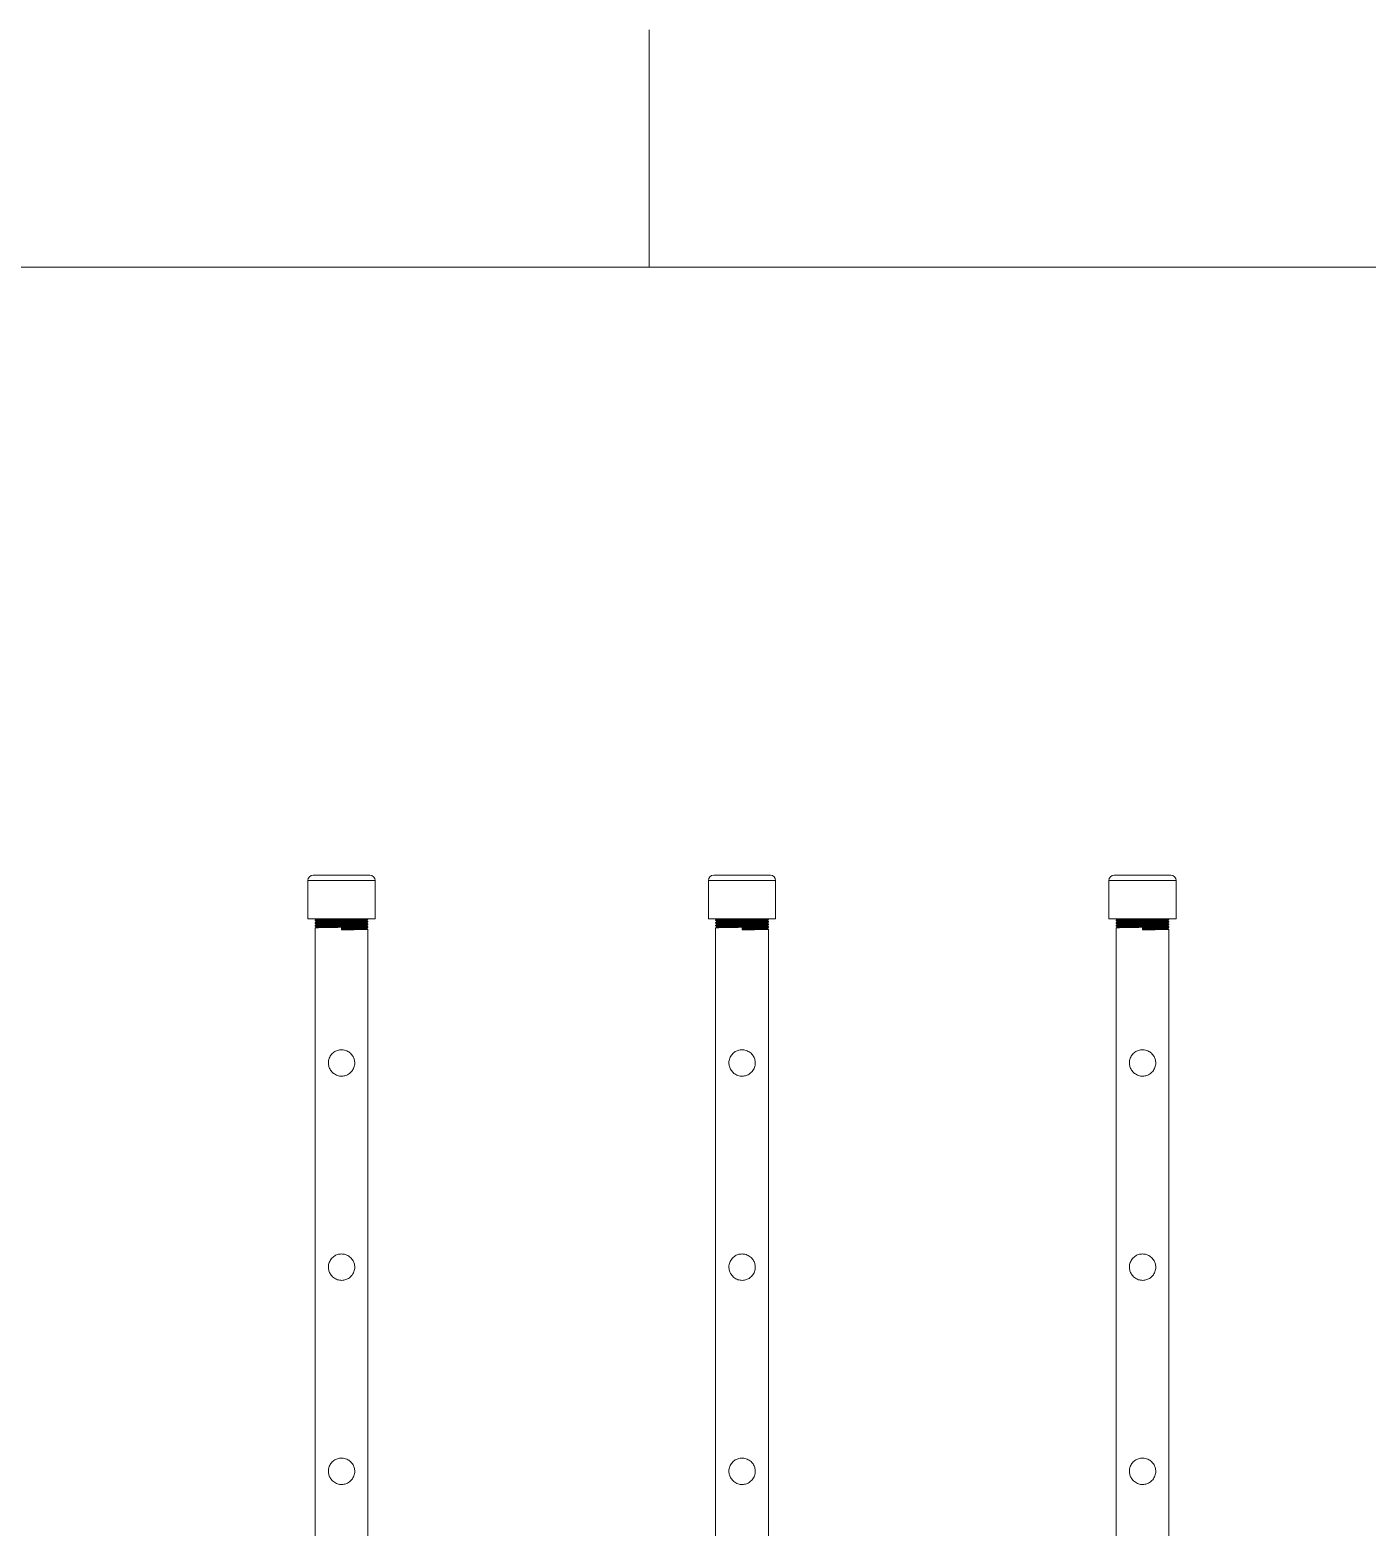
# Model space of a CAD drawing. Header units: millimetres. Extents: x 11948 to 22858, y 1146 to 11361.
# Drawn here: x 15002 to 16017, y 10207 to 11344 of the extents above; entities that cross this region are included whole.
import ezdxf

# ---------------------------------------------------------------- set-up
doc = ezdxf.new("R2010")
doc.units = ezdxf.units.MM
doc.linetypes.add('SLD-Solid', pattern=[0])

msp = doc.modelspace()

# ---------------------------------------------------------------- linework, layer by layer
at = {"linetype": 'Continuous', "lineweight": 18}
for p, q in [((15471.7, 11163.9), (15471.7, 11344)), ((13069.7, 11163.9), (22677.8, 11163.9))]:
    msp.add_line(p, q, dxfattribs=at)
at = {"linetype": 'SLD-Solid', "lineweight": 0}
for p, q in [((15212.6, 10698.3), (15212.6, 10669.3)), ((15263.6, 10698.3), (15212.6, 10698.3)), ((15216.6, 10702.3), (15259.6, 10702.3)), ((15263.6, 10669.3), (15263.6, 10698.3)), ((15516.6, 10698.3), (15516.6, 10669.3)), ((15567.6, 10698.3), (15516.6, 10698.3)), ((15520.6, 10702.3), (15563.6, 10702.3)), ((15567.6, 10669.3), (15567.6, 10698.3)), ((15820.6, 10698.3), (15820.6, 10669.3)), ((15871.6, 10698.3), (15820.6, 10698.3)), ((15824.6, 10702.3), (15867.6, 10702.3)), ((15871.6, 10669.3), (15871.6, 10698.3)), ((15212.6, 10669.3), (15263.6, 10669.3)), ((15218.1, 10668.3), (15218.1, 10667.8)), ((15218.1, 10666.3), (15218.1, 10665.8)), ((15218.1, 10664.3), (15218.1, 10663.8)), ((15218.1, 10662.3), (15218.1, 7438.3)), ((15219, 10669.3), (15219.2, 10669.1)), ((15219.2, 10669.1), (15219.2, 10668.9)), ((15219.2, 10667.1), (15219.2, 10666.9)), ((15219.2, 10665.1), (15219.2, 10664.9)), ((15219.2, 10663.1), (15219.2, 10662.9)), ((15238.1, 10660.8), (15238.1, 10662.3)), ((15257.1, 10667.9), (15257.1, 10668.1)), ((15257.1, 10665.9), (15257.1, 10666.1)), ((15257.1, 10663.9), (15257.1, 10664.1)), ((15257.1, 10661.9), (15257.1, 10662.1)), ((15258.1, 10668.8), (15258.1, 10669.3)), ((15258.1, 10666.8), (15258.1, 10667.3)), ((15258.1, 10664.8), (15258.1, 10665.3)), ((15258.1, 10662.8), (15258.1, 10663.3)), ((15258.1, 7437.3), (15258.1, 10661.3)), ((15516.6, 10669.3), (15567.6, 10669.3)), ((15522.1, 10668.3), (15522.1, 10667.8)), ((15522.1, 10666.3), (15522.1, 10665.8)), ((15522.1, 10664.3), (15522.1, 10663.8)), ((15522.1, 10662.3), (15522.1, 7438.3)), ((15523, 10669.3), (15523.2, 10669.1)), ((15523.2, 10669.1), (15523.2, 10668.9)), ((15523.2, 10667.1), (15523.2, 10666.9)), ((15523.2, 10665.1), (15523.2, 10664.9)), ((15523.2, 10663.1), (15523.2, 10662.9)), ((15542.1, 10660.8), (15542.1, 10662.3)), ((15561.1, 10667.9), (15561.1, 10668.1)), ((15561.1, 10665.9), (15561.1, 10666.1)), ((15561.1, 10663.9), (15561.1, 10664.1)), ((15561.1, 10661.9), (15561.1, 10662.1)), ((15562.1, 10668.8), (15562.1, 10669.3)), ((15562.1, 10666.8), (15562.1, 10667.3)), ((15562.1, 10664.8), (15562.1, 10665.3)), ((15562.1, 10662.8), (15562.1, 10663.3)), ((15562.1, 7437.3), (15562.1, 10661.3)), ((15820.6, 10669.3), (15871.6, 10669.3)), ((15826.1, 10668.3), (15826.1, 10667.8)), ((15826.1, 10666.3), (15826.1, 10665.8)), ((15826.1, 10664.3), (15826.1, 10663.8)), ((15826.1, 10662.3), (15826.1, 7438.3)), ((15827, 10669.3), (15827.2, 10669.1)), ((15827.2, 10669.1), (15827.2, 10668.9)), ((15827.2, 10667.1), (15827.2, 10666.9)), ((15827.2, 10665.1), (15827.2, 10664.9)), ((15827.2, 10663.1), (15827.2, 10662.9)), ((15846.1, 10660.8), (15846.1, 10662.3)), ((15865.1, 10667.9), (15865.1, 10668.1)), ((15865.1, 10665.9), (15865.1, 10666.1)), ((15865.1, 10663.9), (15865.1, 10664.1)), ((15865.1, 10661.9), (15865.1, 10662.1)), ((15866.1, 10668.8), (15866.1, 10669.3)), ((15866.1, 10666.8), (15866.1, 10667.3)), ((15866.1, 10664.8), (15866.1, 10665.3)), ((15866.1, 10662.8), (15866.1, 10663.3)), ((15866.1, 7437.3), (15866.1, 10661.3))]:
    msp.add_line(p, q, dxfattribs=at)
for centre, start, end in [((15216.6, 10698.3), 90, 180), ((15259.6, 10698.3), 0, 90), ((15520.6, 10698.3), 90, 180), ((15563.6, 10698.3), 0, 90), ((15824.6, 10698.3), 90, 180), ((15867.6, 10698.3), 0, 90)]:
    msp.add_arc(centre, 4, start, end, dxfattribs=at)
for points, knots in [([(15258.1, 10668.8), (15258, 10668.7), (15257.9, 10668.7), (15256.7, 10668.6), (15254.9, 10668.6), (15252.4, 10668.5), (15249.3, 10668.5), (15245.9, 10668.4), (15242.1, 10668.3), (15238.1, 10668.3), (15234.2, 10668.2), (15230.4, 10668.1), (15227, 10668.1), (15223.9, 10668), (15221.4, 10668), (15219.5, 10667.9), (15218.5, 10667.8), (15218, 10667.8), (15218.2, 10667.8), (15218.2, 10667.8)], [0, 0, 0, 0, 0.053786, 0.115705, 0.178372, 0.241284, 0.303306, 0.365779, 0.42874, 0.490974, 0.553206, 0.616167, 0.678641, 0.740664, 0.803575, 0.866241, 0.92816, 0.990971, 1, 1, 1, 1]), ([(15258.1, 10666.8), (15258.1, 10666.7), (15257.9, 10666.7), (15256.7, 10666.6), (15254.9, 10666.6), (15252.4, 10666.5), (15249.3, 10666.5), (15245.9, 10666.4), (15242.1, 10666.3), (15238.1, 10666.3), (15234.2, 10666.2), (15230.4, 10666.1), (15227, 10666.1), (15223.9, 10666), (15221.4, 10666), (15219.5, 10665.9), (15218.5, 10665.8), (15218, 10665.8), (15218.2, 10665.8), (15218.2, 10665.8)], [0, 0, 0, 0, 0.062249, 0.123614, 0.18572, 0.24807, 0.309537, 0.371451, 0.433849, 0.495526, 0.557202, 0.6196, 0.681515, 0.742983, 0.805331, 0.867437, 0.928803, 0.991052, 1, 1, 1, 1]), ([(15258.1, 10664.8), (15258, 10664.7), (15257.9, 10664.7), (15256.7, 10664.6), (15254.9, 10664.6), (15252.4, 10664.5), (15249.3, 10664.5), (15245.9, 10664.4), (15242.1, 10664.3), (15238.1, 10664.3), (15234.2, 10664.2), (15230.4, 10664.1), (15227, 10664.1), (15223.9, 10664), (15221.4, 10664), (15219.5, 10663.9), (15218.5, 10663.8), (15218, 10663.8), (15218.2, 10663.8), (15218.2, 10663.8)], [0, 0, 0, 0, 0.053786, 0.115705, 0.178371, 0.241284, 0.303306, 0.365779, 0.42874, 0.490974, 0.553206, 0.616167, 0.678641, 0.740664, 0.803575, 0.866241, 0.92816, 0.990971, 1, 1, 1, 1]), ([(15258.1, 10669.3), (15258.1, 10669.2), (15257.9, 10669.2), (15256.7, 10669.1), (15254.9, 10669.1), (15252.4, 10669), (15249.3, 10669), (15245.9, 10668.9), (15242.1, 10668.8), (15238.1, 10668.8), (15234.2, 10668.7), (15230.4, 10668.6), (15227, 10668.6), (15223.9, 10668.5), (15221.4, 10668.5), (15219.6, 10668.4), (15218.4, 10668.3), (15218.2, 10668.3), (15218.1, 10668.3)], [0, 0, 0, 0, 0.062811, 0.12473, 0.187397, 0.250309, 0.312332, 0.374805, 0.437766, 0.5, 0.562233, 0.625194, 0.687668, 0.749691, 0.812602, 0.875269, 0.937189, 1, 1, 1, 1]), ([(15258.1, 10667.3), (15258.1, 10667.3), (15258.3, 10667.2), (15257.8, 10667.2), (15256.8, 10667.1), (15254.9, 10667.1), (15252.4, 10667), (15249.3, 10667), (15245.9, 10666.9), (15242.1, 10666.8), (15238.1, 10666.8), (15234.2, 10666.7), (15230.4, 10666.6), (15227, 10666.6), (15223.9, 10666.5), (15221.4, 10666.5), (15219.6, 10666.4), (15218.4, 10666.3), (15218.2, 10666.3), (15218.1, 10666.3)], [0, 0, 0, 0, 0.008948, 0.071197, 0.132562, 0.194668, 0.257017, 0.318485, 0.380399, 0.442797, 0.504474, 0.56615, 0.628548, 0.690463, 0.751931, 0.814279, 0.876385, 0.937751, 1, 1, 1, 1]), ([(15258.1, 10665.3), (15258.1, 10665.3), (15258.3, 10665.2), (15257.8, 10665.2), (15256.8, 10665.1), (15254.9, 10665.1), (15252.4, 10665), (15249.3, 10665), (15245.9, 10664.9), (15242.1, 10664.8), (15238.1, 10664.8), (15234.2, 10664.7), (15230.4, 10664.6), (15227, 10664.6), (15223.9, 10664.5), (15221.4, 10664.5), (15219.6, 10664.4), (15218.4, 10664.3), (15218.2, 10664.3), (15218.1, 10664.3)], [0, 0, 0, 0, 0.008948, 0.071197, 0.132562, 0.194668, 0.257017, 0.318485, 0.380399, 0.442797, 0.504474, 0.56615, 0.628548, 0.690463, 0.751931, 0.814279, 0.876385, 0.937751, 1, 1, 1, 1]), ([(15258.1, 10663.3), (15258.1, 10663.3), (15258.3, 10663.2), (15257.8, 10663.2), (15256.8, 10663.1), (15254.9, 10663.1), (15252.4, 10663), (15249.3, 10663), (15245.9, 10662.9), (15242.1, 10662.8), (15238.1, 10662.8), (15234.2, 10662.7), (15230.4, 10662.6), (15227, 10662.6), (15223.9, 10662.5), (15221.4, 10662.5), (15219.6, 10662.4), (15218.4, 10662.3), (15218.2, 10662.3), (15218.1, 10662.3)], [0, 0, 0, 0, 0.008948, 0.071197, 0.132562, 0.194668, 0.257017, 0.318485, 0.380399, 0.442797, 0.504474, 0.56615, 0.628548, 0.690463, 0.751931, 0.814279, 0.876385, 0.937751, 1, 1, 1, 1]), ([(15219.2, 10668.9), (15219.1, 10668.8), (15218.7, 10668.6), (15218.3, 10668.4), (15218.2, 10668.3)], [0, 0, 0, 0, 0.500041, 1, 1, 1, 1]), ([(15218.2, 10667.8), (15218.3, 10667.7), (15218.7, 10667.4), (15219.1, 10667.2), (15219.2, 10667.1)], [0, 0, 0, 0, 0.503777, 1, 1, 1, 1]), ([(15219.2, 10666.9), (15219.1, 10666.8), (15218.7, 10666.6), (15218.3, 10666.4), (15218.2, 10666.3)], [0, 0, 0, 0, 0.500041, 1, 1, 1, 1]), ([(15218.2, 10665.8), (15218.3, 10665.7), (15218.7, 10665.4), (15219.1, 10665.2), (15219.2, 10665.1)], [0, 0, 0, 0, 0.503969, 1, 1, 1, 1]), ([(15219.2, 10664.9), (15219.1, 10664.8), (15218.7, 10664.6), (15218.3, 10664.4), (15218.2, 10664.3)], [0, 0, 0, 0, 0.500041, 1, 1, 1, 1]), ([(15218.2, 10663.8), (15218.3, 10663.7), (15218.7, 10663.4), (15219.1, 10663.2), (15219.2, 10663.1)], [0, 0, 0, 0, 0.5038722, 1, 1, 1, 1]), ([(15219.2, 10662.9), (15219.1, 10662.8), (15218.7, 10662.6), (15218.3, 10662.4), (15218.2, 10662.3)], [0, 0, 0, 0, 0.500041, 1, 1, 1, 1]), ([(15220.8, 10669.3), (15220.5, 10669.3), (15219.4, 10669.2), (15219.3, 10669.2), (15219.2, 10669.1)], [0, 0, 0, 0, 0.33189, 1, 1, 1, 1]), ([(15257, 10668.1), (15256.9, 10668.1), (15256.6, 10668.1), (15254.7, 10668), (15251.7, 10667.9), (15247.7, 10667.8), (15243.1, 10667.7), (15238.1, 10667.6), (15233.2, 10667.6), (15228.6, 10667.5), (15224.6, 10667.4), (15221.6, 10667.3), (15219.6, 10667.2), (15219.4, 10667.2), (15219.2, 10667.1)], [0, 0, 0, 0, 0.074901, 0.158566, 0.243242, 0.326742, 0.411303, 0.495287, 0.57927, 0.663831, 0.747333, 0.832008, 0.915673, 1, 1, 1, 1]), ([(15257, 10666.1), (15256.9, 10666.1), (15256.6, 10666.1), (15254.7, 10666), (15251.7, 10665.9), (15247.7, 10665.8), (15243.1, 10665.7), (15238.1, 10665.6), (15233.2, 10665.6), (15228.6, 10665.5), (15224.6, 10665.4), (15221.6, 10665.3), (15219.6, 10665.2), (15219.4, 10665.2), (15219.2, 10665.1)], [0, 0, 0, 0, 0.074901, 0.158566, 0.243242, 0.326742, 0.411303, 0.495287, 0.57927, 0.663831, 0.747333, 0.832008, 0.915673, 1, 1, 1, 1]), ([(15257, 10664.1), (15256.9, 10664.1), (15256.6, 10664.1), (15254.7, 10664), (15251.7, 10663.9), (15247.7, 10663.8), (15243.1, 10663.7), (15238.1, 10663.6), (15233.2, 10663.6), (15228.6, 10663.5), (15224.6, 10663.4), (15221.6, 10663.3), (15219.6, 10663.2), (15219.4, 10663.2), (15219.2, 10663.1)], [0, 0, 0, 0, 0.074902, 0.158567, 0.243242, 0.326742, 0.411302, 0.495287, 0.57927, 0.663831, 0.747332, 0.832008, 0.915673, 1, 1, 1, 1]), ([(15231, 10669.3), (15230.2, 10669.3), (15227.9, 10669.2), (15224.6, 10669.1), (15221.6, 10669.1), (15219.7, 10669), (15219.4, 10668.9), (15219.3, 10668.9)], [0, 0, 0, 0, 0.115186, 0.341307, 0.570606, 0.797169, 1, 1, 1, 1]), ([(15257.1, 10667.9), (15256.9, 10667.9), (15256.7, 10667.8), (15254.7, 10667.7), (15251.7, 10667.6), (15247.7, 10667.6), (15243.1, 10667.5), (15238.1, 10667.4), (15233.2, 10667.3), (15228.6, 10667.2), (15224.6, 10667.1), (15221.6, 10667.1), (15219.7, 10667), (15219.4, 10666.9), (15219.3, 10666.9)], [0, 0, 0, 0, 0.084327, 0.167992, 0.252668, 0.336168, 0.420728, 0.504713, 0.588696, 0.673256, 0.756758, 0.841434, 0.925099, 1, 1, 1, 1]), ([(15257.1, 10665.9), (15256.9, 10665.9), (15256.7, 10665.8), (15254.7, 10665.7), (15251.7, 10665.6), (15247.7, 10665.6), (15243.1, 10665.5), (15238.1, 10665.4), (15233.2, 10665.3), (15228.6, 10665.2), (15224.6, 10665.1), (15221.6, 10665.1), (15219.7, 10665), (15219.4, 10664.9), (15219.3, 10664.9)], [0, 0, 0, 0, 0.084327, 0.167992, 0.252668, 0.336168, 0.420728, 0.504713, 0.588696, 0.673257, 0.756758, 0.841434, 0.925099, 1, 1, 1, 1]), ([(15257.1, 10663.9), (15256.9, 10663.9), (15256.7, 10663.8), (15254.7, 10663.7), (15251.7, 10663.6), (15247.7, 10663.6), (15243.1, 10663.5), (15238.1, 10663.4), (15233.2, 10663.3), (15228.6, 10663.2), (15224.6, 10663.1), (15221.6, 10663.1), (15219.7, 10663), (15219.4, 10662.9), (15219.3, 10662.9)], [0, 0, 0, 0, 0.084327, 0.167992, 0.252668, 0.336168, 0.420728, 0.504713, 0.588696, 0.673257, 0.756758, 0.841434, 0.925099, 1, 1, 1, 1]), ([(15258.1, 10662.8), (15258.1, 10662.7), (15257.9, 10662.7), (15256.7, 10662.6), (15254.9, 10662.6), (15252.4, 10662.5), (15249.3, 10662.5), (15245.9, 10662.4), (15242.1, 10662.3), (15239.4, 10662.3), (15238.1, 10662.3)], [0, 0, 0, 0, 0.125622, 0.24946, 0.374794, 0.500618, 0.624663, 0.749609, 0.875531, 1, 1, 1, 1]), ([(15257, 10662.1), (15256.9, 10662.1), (15256.6, 10662.1), (15254.7, 10662), (15251.7, 10661.9), (15247.7, 10661.8), (15243.1, 10661.7), (15239.8, 10661.7), (15238.1, 10661.6)], [0, 0, 0, 0, 0.151228, 0.32015, 0.491113, 0.659702, 0.830432, 1, 1, 1, 1]), ([(15257.1, 10661.9), (15256.9, 10661.9), (15256.7, 10661.8), (15254.7, 10661.7), (15251.7, 10661.6), (15247.7, 10661.6), (15243.1, 10661.5), (15239.8, 10661.4), (15238.1, 10661.4)], [0, 0, 0, 0, 0.167079, 0.332847, 0.500616, 0.666057, 0.833599, 1, 1, 1, 1]), ([(15258.1, 10661.3), (15258.1, 10661.3), (15258.3, 10661.2), (15257.8, 10661.2), (15256.8, 10661.1), (15254.9, 10661.1), (15252.4, 10661), (15249.3, 10661), (15245.9, 10660.9), (15242.1, 10660.8), (15239.4, 10660.8), (15238.1, 10660.8)], [0, 0, 0, 0, 0.017737, 0.141131, 0.262772, 0.385883, 0.509475, 0.631321, 0.754051, 0.877739, 1, 1, 1, 1]), ([(15257.1, 10668.1), (15257.2, 10668.2), (15257.6, 10668.4), (15258, 10668.7), (15258.1, 10668.8)], [0, 0, 0, 0, 0.499959, 1, 1, 1, 1]), ([(15258.1, 10667.3), (15258, 10667.4), (15257.6, 10667.6), (15257.2, 10667.8), (15257.1, 10667.9)], [0, 0, 0, 0, 0.503955, 1, 1, 1, 1]), ([(15257.1, 10666.1), (15257.2, 10666.2), (15257.6, 10666.4), (15258, 10666.7), (15258.1, 10666.8)], [0, 0, 0, 0, 0.499863, 1, 1, 1, 1]), ([(15258.1, 10665.3), (15258, 10665.4), (15257.6, 10665.6), (15257.2, 10665.8), (15257.1, 10665.9)], [0, 0, 0, 0, 0.503955, 1, 1, 1, 1]), ([(15257.1, 10664.1), (15257.2, 10664.2), (15257.6, 10664.4), (15258, 10664.7), (15258.1, 10664.8)], [0, 0, 0, 0, 0.499959, 1, 1, 1, 1]), ([(15258.1, 10663.3), (15258, 10663.4), (15257.6, 10663.6), (15257.2, 10663.8), (15257.1, 10663.9)], [0, 0, 0, 0, 0.5040522, 1, 1, 1, 1]), ([(15257.1, 10662.1), (15257.2, 10662.2), (15257.6, 10662.4), (15258, 10662.7), (15258.1, 10662.8)], [0, 0, 0, 0, 0.499959, 1, 1, 1, 1]), ([(15258.1, 10661.3), (15258, 10661.4), (15257.6, 10661.6), (15257.2, 10661.8), (15257.1, 10661.9)], [0, 0, 0, 0, 0.503955, 1, 1, 1, 1]), ([(15562.1, 10668.8), (15562, 10668.7), (15561.9, 10668.7), (15560.7, 10668.6), (15558.9, 10668.6), (15556.4, 10668.5), (15553.3, 10668.5), (15549.9, 10668.4), (15546.1, 10668.3), (15542.1, 10668.3), (15538.2, 10668.2), (15534.4, 10668.1), (15531, 10668.1), (15527.9, 10668), (15525.4, 10668), (15523.5, 10667.9), (15522.5, 10667.8), (15522, 10667.8), (15522.2, 10667.8), (15522.2, 10667.8)], [0, 0, 0, 0, 0.053786, 0.115705, 0.178371, 0.241283, 0.303306, 0.36578, 0.428739, 0.490974, 0.553206, 0.616166, 0.678641, 0.740663, 0.803574, 0.866242, 0.92816, 0.990971, 1, 1, 1, 1]), ([(15562.1, 10666.8), (15562.1, 10666.7), (15561.9, 10666.7), (15560.7, 10666.6), (15558.9, 10666.6), (15556.4, 10666.5), (15553.3, 10666.5), (15549.9, 10666.4), (15546.1, 10666.3), (15542.1, 10666.3), (15538.2, 10666.2), (15534.4, 10666.1), (15531, 10666.1), (15527.9, 10666), (15525.4, 10666), (15523.5, 10665.9), (15522.5, 10665.8), (15522, 10665.8), (15522.2, 10665.8), (15522.2, 10665.8)], [0, 0, 0, 0, 0.062249, 0.123614, 0.18572, 0.248069, 0.309537, 0.371453, 0.433849, 0.495526, 0.557202, 0.619599, 0.681515, 0.742983, 0.805331, 0.867438, 0.928803, 0.991052, 1, 1, 1, 1]), ([(15562.1, 10664.8), (15562, 10664.7), (15561.9, 10664.7), (15560.7, 10664.6), (15558.9, 10664.6), (15556.4, 10664.5), (15553.3, 10664.5), (15549.9, 10664.4), (15546.1, 10664.3), (15542.1, 10664.3), (15538.2, 10664.2), (15534.4, 10664.1), (15531, 10664.1), (15527.9, 10664), (15525.4, 10664), (15523.5, 10663.9), (15522.5, 10663.8), (15522, 10663.8), (15522.2, 10663.8), (15522.2, 10663.8)], [0, 0, 0, 0, 0.053786, 0.115705, 0.178371, 0.241283, 0.303306, 0.36578, 0.428739, 0.490973, 0.553206, 0.616166, 0.678641, 0.740663, 0.803574, 0.866242, 0.92816, 0.990971, 1, 1, 1, 1]), ([(15562.1, 10669.3), (15562.1, 10669.2), (15561.9, 10669.2), (15560.7, 10669.1), (15558.9, 10669.1), (15556.4, 10669), (15553.3, 10669), (15549.9, 10668.9), (15546.1, 10668.8), (15542.1, 10668.8), (15538.2, 10668.7), (15534.4, 10668.6), (15531, 10668.6), (15527.9, 10668.5), (15525.4, 10668.5), (15523.6, 10668.4), (15522.4, 10668.3), (15522.2, 10668.3), (15522.1, 10668.3)], [0, 0, 0, 0, 0.062811, 0.12473, 0.187397, 0.250309, 0.312332, 0.374807, 0.437766, 0.5, 0.562233, 0.625194, 0.687668, 0.749691, 0.812602, 0.87527, 0.937189, 1, 1, 1, 1]), ([(15562.1, 10667.3), (15562.1, 10667.3), (15562.3, 10667.2), (15561.8, 10667.2), (15560.8, 10667.1), (15558.9, 10667.1), (15556.4, 10667), (15553.3, 10667), (15549.9, 10666.9), (15546.1, 10666.8), (15542.1, 10666.8), (15538.2, 10666.7), (15534.4, 10666.6), (15531, 10666.6), (15527.9, 10666.5), (15525.4, 10666.5), (15523.6, 10666.4), (15522.4, 10666.3), (15522.2, 10666.3), (15522.1, 10666.3)], [0, 0, 0, 0, 0.008948, 0.071197, 0.132562, 0.194668, 0.257017, 0.318485, 0.380401, 0.442797, 0.504474, 0.56615, 0.628547, 0.690463, 0.751931, 0.814279, 0.876386, 0.937751, 1, 1, 1, 1]), ([(15562.1, 10665.3), (15562.1, 10665.3), (15562.3, 10665.2), (15561.8, 10665.2), (15560.8, 10665.1), (15558.9, 10665.1), (15556.4, 10665), (15553.3, 10665), (15549.9, 10664.9), (15546.1, 10664.8), (15542.1, 10664.8), (15538.2, 10664.7), (15534.4, 10664.6), (15531, 10664.6), (15527.9, 10664.5), (15525.4, 10664.5), (15523.6, 10664.4), (15522.4, 10664.3), (15522.2, 10664.3), (15522.1, 10664.3)], [0, 0, 0, 0, 0.008948, 0.071197, 0.132562, 0.194668, 0.257017, 0.318485, 0.380401, 0.442797, 0.504474, 0.56615, 0.628547, 0.690463, 0.751931, 0.814279, 0.876386, 0.937751, 1, 1, 1, 1]), ([(15562.1, 10663.3), (15562.1, 10663.3), (15562.3, 10663.2), (15561.8, 10663.2), (15560.8, 10663.1), (15558.9, 10663.1), (15556.4, 10663), (15553.3, 10663), (15549.9, 10662.9), (15546.1, 10662.8), (15542.1, 10662.8), (15538.2, 10662.7), (15534.4, 10662.6), (15531, 10662.6), (15527.9, 10662.5), (15525.4, 10662.5), (15523.6, 10662.4), (15522.4, 10662.3), (15522.2, 10662.3), (15522.1, 10662.3)], [0, 0, 0, 0, 0.008948, 0.071197, 0.132562, 0.194668, 0.257017, 0.318485, 0.380401, 0.442797, 0.504474, 0.56615, 0.628547, 0.690463, 0.751931, 0.814279, 0.876386, 0.937751, 1, 1, 1, 1]), ([(15523.2, 10668.9), (15523.1, 10668.8), (15522.7, 10668.6), (15522.3, 10668.4), (15522.2, 10668.3)], [0, 0, 0, 0, 0.500041, 1, 1, 1, 1]), ([(15522.2, 10667.8), (15522.3, 10667.7), (15522.7, 10667.4), (15523.1, 10667.2), (15523.2, 10667.1)], [0, 0, 0, 0, 0.503777, 1, 1, 1, 1]), ([(15523.2, 10666.9), (15523.1, 10666.8), (15522.7, 10666.6), (15522.3, 10666.4), (15522.2, 10666.3)], [0, 0, 0, 0, 0.500041, 1, 1, 1, 1]), ([(15522.2, 10665.8), (15522.3, 10665.7), (15522.7, 10665.4), (15523.1, 10665.2), (15523.2, 10665.1)], [0, 0, 0, 0, 0.503969, 1, 1, 1, 1]), ([(15523.2, 10664.9), (15523.1, 10664.8), (15522.7, 10664.6), (15522.3, 10664.4), (15522.2, 10664.3)], [0, 0, 0, 0, 0.500041, 1, 1, 1, 1]), ([(15522.2, 10663.8), (15522.3, 10663.7), (15522.7, 10663.4), (15523.1, 10663.2), (15523.2, 10663.1)], [0, 0, 0, 0, 0.5038722, 1, 1, 1, 1]), ([(15523.2, 10662.9), (15523.1, 10662.8), (15522.7, 10662.6), (15522.3, 10662.4), (15522.2, 10662.3)], [0, 0, 0, 0, 0.500041, 1, 1, 1, 1]), ([(15524.8, 10669.3), (15524.5, 10669.3), (15523.4, 10669.2), (15523.3, 10669.2), (15523.2, 10669.1)], [0, 0, 0, 0, 0.33189, 1, 1, 1, 1]), ([(15561, 10668.1), (15560.9, 10668.1), (15560.6, 10668.1), (15558.7, 10668), (15555.7, 10667.9), (15551.7, 10667.8), (15547.1, 10667.7), (15542.1, 10667.6), (15537.2, 10667.6), (15532.6, 10667.5), (15528.6, 10667.4), (15525.6, 10667.3), (15523.6, 10667.2), (15523.4, 10667.2), (15523.2, 10667.1)], [0, 0, 0, 0, 0.074901, 0.158566, 0.243242, 0.326742, 0.411303, 0.495287, 0.57927, 0.663831, 0.747333, 0.832008, 0.915673, 1, 1, 1, 1]), ([(15561, 10666.1), (15560.9, 10666.1), (15560.6, 10666.1), (15558.7, 10666), (15555.7, 10665.9), (15551.7, 10665.8), (15547.1, 10665.7), (15542.1, 10665.6), (15537.2, 10665.6), (15532.6, 10665.5), (15528.6, 10665.4), (15525.6, 10665.3), (15523.6, 10665.2), (15523.4, 10665.2), (15523.2, 10665.1)], [0, 0, 0, 0, 0.074901, 0.158566, 0.243242, 0.326742, 0.411303, 0.495287, 0.57927, 0.663831, 0.747333, 0.832008, 0.915673, 1, 1, 1, 1]), ([(15561, 10664.1), (15560.9, 10664.1), (15560.6, 10664.1), (15558.7, 10664), (15555.7, 10663.9), (15551.7, 10663.8), (15547.1, 10663.7), (15542.1, 10663.6), (15537.2, 10663.6), (15532.6, 10663.5), (15528.6, 10663.4), (15525.6, 10663.3), (15523.6, 10663.2), (15523.4, 10663.2), (15523.2, 10663.1)], [0, 0, 0, 0, 0.074902, 0.158567, 0.243242, 0.326742, 0.411302, 0.495287, 0.57927, 0.663831, 0.747332, 0.832008, 0.915673, 1, 1, 1, 1]), ([(15535, 10669.3), (15534.2, 10669.3), (15531.9, 10669.2), (15528.6, 10669.1), (15525.6, 10669.1), (15523.7, 10669), (15523.4, 10668.9), (15523.3, 10668.9)], [0, 0, 0, 0, 0.115186, 0.341307, 0.570606, 0.797169, 1, 1, 1, 1]), ([(15561.1, 10667.9), (15560.9, 10667.9), (15560.7, 10667.8), (15558.7, 10667.7), (15555.7, 10667.6), (15551.7, 10667.6), (15547.1, 10667.5), (15542.1, 10667.4), (15537.2, 10667.3), (15532.6, 10667.2), (15528.6, 10667.1), (15525.6, 10667.1), (15523.7, 10667), (15523.4, 10666.9), (15523.3, 10666.9)], [0, 0, 0, 0, 0.084327, 0.167992, 0.252667, 0.336168, 0.420728, 0.504713, 0.588696, 0.673256, 0.756758, 0.841433, 0.925098, 1, 1, 1, 1]), ([(15561.1, 10665.9), (15560.9, 10665.9), (15560.7, 10665.8), (15558.7, 10665.7), (15555.7, 10665.6), (15551.7, 10665.6), (15547.1, 10665.5), (15542.1, 10665.4), (15537.2, 10665.3), (15532.6, 10665.2), (15528.6, 10665.1), (15525.6, 10665.1), (15523.7, 10665), (15523.4, 10664.9), (15523.3, 10664.9)], [0, 0, 0, 0, 0.084327, 0.167992, 0.252667, 0.336168, 0.420728, 0.504713, 0.588696, 0.673256, 0.756758, 0.841434, 0.925099, 1, 1, 1, 1]), ([(15561.1, 10663.9), (15560.9, 10663.9), (15560.7, 10663.8), (15558.7, 10663.7), (15555.7, 10663.6), (15551.7, 10663.6), (15547.1, 10663.5), (15542.1, 10663.4), (15537.2, 10663.3), (15532.6, 10663.2), (15528.6, 10663.1), (15525.6, 10663.1), (15523.7, 10663), (15523.4, 10662.9), (15523.3, 10662.9)], [0, 0, 0, 0, 0.084327, 0.167992, 0.252667, 0.336168, 0.420728, 0.504713, 0.588696, 0.673256, 0.756758, 0.841434, 0.925099, 1, 1, 1, 1]), ([(15562.1, 10662.8), (15562.1, 10662.7), (15561.9, 10662.7), (15560.7, 10662.6), (15558.9, 10662.6), (15556.4, 10662.5), (15553.3, 10662.5), (15549.9, 10662.4), (15546.1, 10662.3), (15543.4, 10662.3), (15542.1, 10662.3)], [0, 0, 0, 0, 0.125622, 0.249461, 0.374794, 0.500618, 0.624664, 0.749613, 0.875531, 1, 1, 1, 1]), ([(15561, 10662.1), (15560.9, 10662.1), (15560.6, 10662.1), (15558.7, 10662), (15555.7, 10661.9), (15551.7, 10661.8), (15547.1, 10661.7), (15543.8, 10661.7), (15542.1, 10661.6)], [0, 0, 0, 0, 0.151228, 0.32015, 0.491113, 0.659702, 0.830432, 1, 1, 1, 1]), ([(15561.1, 10661.9), (15560.9, 10661.9), (15560.7, 10661.8), (15558.7, 10661.7), (15555.7, 10661.6), (15551.7, 10661.6), (15547.1, 10661.5), (15543.8, 10661.4), (15542.1, 10661.4)], [0, 0, 0, 0, 0.167079, 0.332847, 0.500616, 0.666057, 0.833599, 1, 1, 1, 1]), ([(15562.1, 10661.3), (15562.1, 10661.3), (15562.3, 10661.2), (15561.8, 10661.2), (15560.8, 10661.1), (15558.9, 10661.1), (15556.4, 10661), (15553.3, 10661), (15549.9, 10660.9), (15546.1, 10660.8), (15543.4, 10660.8), (15542.1, 10660.8)], [0, 0, 0, 0, 0.017737, 0.141131, 0.262773, 0.385883, 0.509476, 0.631321, 0.754054, 0.877739, 1, 1, 1, 1]), ([(15561.1, 10668.1), (15561.2, 10668.2), (15561.6, 10668.4), (15562, 10668.7), (15562.1, 10668.8)], [0, 0, 0, 0, 0.5, 1, 1, 1, 1]), ([(15562.1, 10667.3), (15562, 10667.4), (15561.6, 10667.6), (15561.2, 10667.8), (15561.1, 10667.9)], [0, 0, 0, 0, 0.5038722, 1, 1, 1, 1]), ([(15561.1, 10666.1), (15561.2, 10666.2), (15561.6, 10666.4), (15562, 10666.7), (15562.1, 10666.8)], [0, 0, 0, 0, 0.499905, 1, 1, 1, 1]), ([(15562.1, 10665.3), (15562, 10665.4), (15561.6, 10665.6), (15561.2, 10665.8), (15561.1, 10665.9)], [0, 0, 0, 0, 0.5038722, 1, 1, 1, 1]), ([(15561.1, 10664.1), (15561.2, 10664.2), (15561.6, 10664.4), (15562, 10664.7), (15562.1, 10664.8)], [0, 0, 0, 0, 0.5, 1, 1, 1, 1]), ([(15562.1, 10663.3), (15562, 10663.4), (15561.6, 10663.6), (15561.2, 10663.8), (15561.1, 10663.9)], [0, 0, 0, 0, 0.503969, 1, 1, 1, 1]), ([(15561.1, 10662.1), (15561.2, 10662.2), (15561.6, 10662.4), (15562, 10662.7), (15562.1, 10662.8)], [0, 0, 0, 0, 0.5, 1, 1, 1, 1]), ([(15562.1, 10661.3), (15562, 10661.4), (15561.6, 10661.6), (15561.2, 10661.8), (15561.1, 10661.9)], [0, 0, 0, 0, 0.5038722, 1, 1, 1, 1]), ([(15866.1, 10668.8), (15866, 10668.7), (15865.9, 10668.7), (15864.7, 10668.6), (15862.9, 10668.6), (15860.4, 10668.5), (15857.3, 10668.5), (15853.9, 10668.4), (15850.1, 10668.3), (15846.1, 10668.3), (15842.2, 10668.2), (15838.4, 10668.1), (15835, 10668.1), (15831.9, 10668), (15829.4, 10668), (15827.5, 10667.9), (15826.5, 10667.8), (15826, 10667.8), (15826.2, 10667.8), (15826.2, 10667.8)], [0, 0, 0, 0, 0.053786, 0.115705, 0.178372, 0.241283, 0.303306, 0.36578, 0.428739, 0.490973, 0.553207, 0.616166, 0.678641, 0.740663, 0.803574, 0.866242, 0.92816, 0.990971, 1, 1, 1, 1]), ([(15866.1, 10666.8), (15866.1, 10666.7), (15865.9, 10666.7), (15864.7, 10666.6), (15862.9, 10666.6), (15860.4, 10666.5), (15857.3, 10666.5), (15853.9, 10666.4), (15850.1, 10666.3), (15846.1, 10666.3), (15842.2, 10666.2), (15838.4, 10666.1), (15835, 10666.1), (15831.9, 10666), (15829.4, 10666), (15827.5, 10665.9), (15826.5, 10665.8), (15826, 10665.8), (15826.2, 10665.8), (15826.2, 10665.8)], [0, 0, 0, 0, 0.062249, 0.123614, 0.185721, 0.248069, 0.309537, 0.371453, 0.433849, 0.495526, 0.557203, 0.619599, 0.681515, 0.742983, 0.805331, 0.867438, 0.928803, 0.991052, 1, 1, 1, 1]), ([(15866.1, 10664.8), (15866, 10664.7), (15865.9, 10664.7), (15864.7, 10664.6), (15862.9, 10664.6), (15860.4, 10664.5), (15857.3, 10664.5), (15853.9, 10664.4), (15850.1, 10664.3), (15846.1, 10664.3), (15842.2, 10664.2), (15838.4, 10664.1), (15835, 10664.1), (15831.9, 10664), (15829.4, 10664), (15827.5, 10663.9), (15826.5, 10663.8), (15826, 10663.8), (15826.2, 10663.8), (15826.2, 10663.8)], [0, 0, 0, 0, 0.053786, 0.115705, 0.178372, 0.241283, 0.303306, 0.36578, 0.428739, 0.490973, 0.553207, 0.616166, 0.678641, 0.740663, 0.803574, 0.866242, 0.92816, 0.990971, 1, 1, 1, 1]), ([(15866.1, 10669.3), (15866.1, 10669.2), (15865.9, 10669.2), (15864.7, 10669.1), (15862.9, 10669.1), (15860.4, 10669), (15857.3, 10669), (15853.9, 10668.9), (15850.1, 10668.8), (15846.1, 10668.8), (15842.2, 10668.7), (15838.4, 10668.6), (15835, 10668.6), (15831.9, 10668.5), (15829.4, 10668.5), (15827.6, 10668.4), (15826.4, 10668.3), (15826.2, 10668.3), (15826.1, 10668.3)], [0, 0, 0, 0, 0.062811, 0.12473, 0.187398, 0.250309, 0.312332, 0.374806, 0.437766, 0.5, 0.562234, 0.625194, 0.687668, 0.749691, 0.812602, 0.87527, 0.937189, 1, 1, 1, 1]), ([(15866.1, 10667.3), (15866.1, 10667.3), (15866.3, 10667.2), (15865.8, 10667.2), (15864.8, 10667.1), (15862.9, 10667.1), (15860.4, 10667), (15857.3, 10667), (15853.9, 10666.9), (15850.1, 10666.8), (15846.1, 10666.8), (15842.2, 10666.7), (15838.4, 10666.6), (15835, 10666.6), (15831.9, 10666.5), (15829.4, 10666.5), (15827.6, 10666.4), (15826.4, 10666.3), (15826.2, 10666.3), (15826.1, 10666.3)], [0, 0, 0, 0, 0.008948, 0.071197, 0.132562, 0.194669, 0.257017, 0.318485, 0.380401, 0.442796, 0.504474, 0.566151, 0.628547, 0.690463, 0.751931, 0.814279, 0.876386, 0.937751, 1, 1, 1, 1]), ([(15866.1, 10665.3), (15866.1, 10665.3), (15866.3, 10665.2), (15865.8, 10665.2), (15864.8, 10665.1), (15862.9, 10665.1), (15860.4, 10665), (15857.3, 10665), (15853.9, 10664.9), (15850.1, 10664.8), (15846.1, 10664.8), (15842.2, 10664.7), (15838.4, 10664.6), (15835, 10664.6), (15831.9, 10664.5), (15829.4, 10664.5), (15827.6, 10664.4), (15826.4, 10664.3), (15826.2, 10664.3), (15826.1, 10664.3)], [0, 0, 0, 0, 0.008948, 0.071197, 0.132562, 0.194669, 0.257017, 0.318485, 0.380401, 0.442796, 0.504474, 0.566151, 0.628547, 0.690463, 0.751931, 0.814279, 0.876386, 0.937751, 1, 1, 1, 1]), ([(15866.1, 10663.3), (15866.1, 10663.3), (15866.3, 10663.2), (15865.8, 10663.2), (15864.8, 10663.1), (15862.9, 10663.1), (15860.4, 10663), (15857.3, 10663), (15853.9, 10662.9), (15850.1, 10662.8), (15846.1, 10662.8), (15842.2, 10662.7), (15838.4, 10662.6), (15835, 10662.6), (15831.9, 10662.5), (15829.4, 10662.5), (15827.6, 10662.4), (15826.4, 10662.3), (15826.2, 10662.3), (15826.1, 10662.3)], [0, 0, 0, 0, 0.008948, 0.071197, 0.132562, 0.194669, 0.257017, 0.318485, 0.380401, 0.442797, 0.504474, 0.566151, 0.628547, 0.690463, 0.751931, 0.814279, 0.876386, 0.937751, 1, 1, 1, 1]), ([(15827.2, 10668.9), (15827.1, 10668.8), (15826.7, 10668.6), (15826.3, 10668.4), (15826.2, 10668.3)], [0, 0, 0, 0, 0.5, 1, 1, 1, 1]), ([(15826.2, 10667.8), (15826.3, 10667.7), (15826.7, 10667.4), (15827.1, 10667.2), (15827.2, 10667.1)], [0, 0, 0, 0, 0.503777, 1, 1, 1, 1]), ([(15827.2, 10666.9), (15827.1, 10666.8), (15826.7, 10666.6), (15826.3, 10666.4), (15826.2, 10666.3)], [0, 0, 0, 0, 0.5, 1, 1, 1, 1]), ([(15826.2, 10665.8), (15826.3, 10665.7), (15826.7, 10665.4), (15827.1, 10665.2), (15827.2, 10665.1)], [0, 0, 0, 0, 0.503969, 1, 1, 1, 1]), ([(15827.2, 10664.9), (15827.1, 10664.8), (15826.7, 10664.6), (15826.3, 10664.4), (15826.2, 10664.3)], [0, 0, 0, 0, 0.5, 1, 1, 1, 1]), ([(15826.2, 10663.8), (15826.3, 10663.7), (15826.7, 10663.4), (15827.1, 10663.2), (15827.2, 10663.1)], [0, 0, 0, 0, 0.5038722, 1, 1, 1, 1]), ([(15827.2, 10662.9), (15827.1, 10662.8), (15826.7, 10662.6), (15826.3, 10662.4), (15826.2, 10662.3)], [0, 0, 0, 0, 0.5, 1, 1, 1, 1]), ([(15828.8, 10669.3), (15828.5, 10669.3), (15827.4, 10669.2), (15827.3, 10669.2), (15827.2, 10669.1)], [0, 0, 0, 0, 0.33189, 1, 1, 1, 1]), ([(15865, 10668.1), (15864.9, 10668.1), (15864.6, 10668.1), (15862.7, 10668), (15859.7, 10667.9), (15855.7, 10667.8), (15851.1, 10667.7), (15846.1, 10667.6), (15841.2, 10667.6), (15836.6, 10667.5), (15832.6, 10667.4), (15829.6, 10667.3), (15827.6, 10667.2), (15827.4, 10667.2), (15827.2, 10667.1)], [0, 0, 0, 0, 0.0749014, 0.1585664, 0.2432419, 0.3267437, 0.4113041, 0.4952871, 0.5792719, 0.6638323, 0.7473325, 0.832008, 0.915673, 1, 1, 1, 1]), ([(15865, 10666.1), (15864.9, 10666.1), (15864.6, 10666.1), (15862.7, 10666), (15859.7, 10665.9), (15855.7, 10665.8), (15851.1, 10665.7), (15846.1, 10665.6), (15841.2, 10665.6), (15836.6, 10665.5), (15832.6, 10665.4), (15829.6, 10665.3), (15827.6, 10665.2), (15827.4, 10665.2), (15827.2, 10665.1)], [0, 0, 0, 0, 0.074901, 0.158566, 0.243242, 0.326744, 0.411304, 0.495287, 0.579272, 0.663832, 0.747333, 0.832008, 0.915673, 1, 1, 1, 1]), ([(15865, 10664.1), (15864.9, 10664.1), (15864.6, 10664.1), (15862.7, 10664), (15859.7, 10663.9), (15855.7, 10663.8), (15851.1, 10663.7), (15846.1, 10663.6), (15841.2, 10663.6), (15836.6, 10663.5), (15832.6, 10663.4), (15829.6, 10663.3), (15827.6, 10663.2), (15827.4, 10663.2), (15827.2, 10663.1)], [0, 0, 0, 0, 0.0749015, 0.1585666, 0.243242, 0.3267438, 0.4113041, 0.495287, 0.579272, 0.6638324, 0.7473324, 0.832008, 0.915673, 1, 1, 1, 1]), ([(15839, 10669.3), (15838.2, 10669.3), (15835.9, 10669.2), (15832.6, 10669.1), (15829.6, 10669.1), (15827.7, 10669), (15827.4, 10668.9), (15827.3, 10668.9)], [0, 0, 0, 0, 0.115191, 0.341307, 0.570606, 0.797169, 1, 1, 1, 1]), ([(15865.1, 10667.9), (15864.9, 10667.9), (15864.7, 10667.8), (15862.7, 10667.7), (15859.7, 10667.6), (15855.7, 10667.6), (15851.1, 10667.5), (15846.1, 10667.4), (15841.2, 10667.3), (15836.6, 10667.2), (15832.6, 10667.1), (15829.6, 10667.1), (15827.7, 10667), (15827.4, 10666.9), (15827.3, 10666.9)], [0, 0, 0, 0, 0.084327, 0.167992, 0.252667, 0.336169, 0.42073, 0.504713, 0.588698, 0.673258, 0.756758, 0.841433, 0.925098, 1, 1, 1, 1]), ([(15865.1, 10665.9), (15864.9, 10665.9), (15864.7, 10665.8), (15862.7, 10665.7), (15859.7, 10665.6), (15855.7, 10665.6), (15851.1, 10665.5), (15846.1, 10665.4), (15841.2, 10665.3), (15836.6, 10665.2), (15832.6, 10665.1), (15829.6, 10665.1), (15827.7, 10665), (15827.4, 10664.9), (15827.3, 10664.9)], [0, 0, 0, 0, 0.084327, 0.167992, 0.252667, 0.336169, 0.42073, 0.504713, 0.588697, 0.673258, 0.756758, 0.841434, 0.925099, 1, 1, 1, 1]), ([(15865.1, 10663.9), (15864.9, 10663.9), (15864.7, 10663.8), (15862.7, 10663.7), (15859.7, 10663.6), (15855.7, 10663.6), (15851.1, 10663.5), (15846.1, 10663.4), (15841.2, 10663.3), (15836.6, 10663.2), (15832.6, 10663.1), (15829.6, 10663.1), (15827.7, 10663), (15827.4, 10662.9), (15827.3, 10662.9)], [0, 0, 0, 0, 0.084327, 0.167992, 0.2526675, 0.3361693, 0.4207296, 0.5047125, 0.5886975, 0.6732579, 0.7567581, 0.8414336, 0.9250986, 1, 1, 1, 1]), ([(15866.1, 10662.8), (15866.1, 10662.7), (15865.9, 10662.7), (15864.7, 10662.6), (15862.9, 10662.6), (15860.4, 10662.5), (15857.3, 10662.5), (15853.9, 10662.4), (15850.1, 10662.3), (15847.4, 10662.3), (15846.1, 10662.3)], [0, 0, 0, 0, 0.125622, 0.249461, 0.374796, 0.500618, 0.624663, 0.749613, 0.875531, 1, 1, 1, 1]), ([(15865, 10662.1), (15864.9, 10662.1), (15864.6, 10662.1), (15862.7, 10662), (15859.7, 10661.9), (15855.7, 10661.8), (15851.1, 10661.7), (15847.8, 10661.7), (15846.1, 10661.6)], [0, 0, 0, 0, 0.1512283, 0.3201507, 0.4911131, 0.6597058, 0.830436, 1, 1, 1, 1]), ([(15865.1, 10661.9), (15864.9, 10661.9), (15864.7, 10661.8), (15862.7, 10661.7), (15859.7, 10661.6), (15855.7, 10661.6), (15851.1, 10661.5), (15847.8, 10661.4), (15846.1, 10661.4)], [0, 0, 0, 0, 0.167079, 0.332847, 0.500617, 0.666061, 0.833602, 1, 1, 1, 1]), ([(15866.1, 10661.3), (15866.1, 10661.3), (15866.3, 10661.2), (15865.8, 10661.2), (15864.8, 10661.1), (15862.9, 10661.1), (15860.4, 10661), (15857.3, 10661), (15853.9, 10660.9), (15850.1, 10660.8), (15847.4, 10660.8), (15846.1, 10660.8)], [0, 0, 0, 0, 0.017737, 0.141131, 0.262773, 0.385885, 0.509475, 0.631321, 0.754054, 0.877739, 1, 1, 1, 1]), ([(15865.1, 10668.1), (15865.2, 10668.2), (15865.6, 10668.4), (15866, 10668.7), (15866.1, 10668.8)], [0, 0, 0, 0, 0.5, 1, 1, 1, 1]), ([(15866.1, 10667.3), (15866, 10667.4), (15865.6, 10667.6), (15865.2, 10667.8), (15865.1, 10667.9)], [0, 0, 0, 0, 0.5038722, 1, 1, 1, 1]), ([(15865.1, 10666.1), (15865.2, 10666.2), (15865.6, 10666.4), (15866, 10666.7), (15866.1, 10666.8)], [0, 0, 0, 0, 0.499905, 1, 1, 1, 1]), ([(15866.1, 10665.3), (15866, 10665.4), (15865.6, 10665.6), (15865.2, 10665.8), (15865.1, 10665.9)], [0, 0, 0, 0, 0.5038722, 1, 1, 1, 1]), ([(15865.1, 10664.1), (15865.2, 10664.2), (15865.6, 10664.4), (15866, 10664.7), (15866.1, 10664.8)], [0, 0, 0, 0, 0.5, 1, 1, 1, 1]), ([(15866.1, 10663.3), (15866, 10663.4), (15865.6, 10663.6), (15865.2, 10663.8), (15865.1, 10663.9)], [0, 0, 0, 0, 0.503969, 1, 1, 1, 1]), ([(15865.1, 10662.1), (15865.2, 10662.2), (15865.6, 10662.4), (15866, 10662.7), (15866.1, 10662.8)], [0, 0, 0, 0, 0.5, 1, 1, 1, 1]), ([(15866.1, 10661.3), (15866, 10661.4), (15865.6, 10661.6), (15865.2, 10661.8), (15865.1, 10661.9)], [0, 0, 0, 0, 0.5038722, 1, 1, 1, 1]), ([(15238.1, 10569.8), (15237.1, 10569.7), (15235, 10569.5), (15232.2, 10568), (15230.2, 10566.1), (15229.1, 10564.1), (15228.3, 10562), (15228, 10559.2), (15228.7, 10556.2), (15230.2, 10553.5), (15232.2, 10551.6), (15234.2, 10550.5), (15236.3, 10549.8), (15239.1, 10549.6), (15242.2, 10550.4), (15244.8, 10552.1), (15246.6, 10554.2), (15247.6, 10556.3), (15248.2, 10558.4), (15248.2, 10561.2), (15247.3, 10564.1), (15245.6, 10566.7), (15243.4, 10568.4), (15241.2, 10569.3), (15239.6, 10569.7), (15238.6, 10569.7), (15238.1, 10569.8)], [0, 0, 0, 0, 0.04935, 0.098587, 0.150822, 0.179056, 0.207278, 0.260065, 0.306586, 0.354234, 0.407924, 0.43611, 0.464279, 0.515719, 0.563205, 0.61208, 0.665771, 0.694014, 0.722226, 0.772993, 0.818987, 0.868101, 0.92317, 0.950972, 0.978757, 1, 1, 1, 1]), ([(15542.1, 10569.8), (15541.1, 10569.7), (15539, 10569.5), (15536.2, 10568), (15534.2, 10566.1), (15533.1, 10564.1), (15532.3, 10562), (15532, 10559.2), (15532.7, 10556.2), (15534.2, 10553.5), (15536.2, 10551.6), (15538.2, 10550.5), (15540.3, 10549.8), (15543.1, 10549.6), (15546.2, 10550.4), (15548.8, 10552.1), (15550.6, 10554.2), (15551.6, 10556.3), (15552.2, 10558.4), (15552.2, 10561.2), (15551.3, 10564.1), (15549.6, 10566.7), (15547.4, 10568.4), (15545.2, 10569.3), (15543.6, 10569.7), (15542.6, 10569.7), (15542.1, 10569.8)], [0, 0, 0, 0, 0.049349, 0.098587, 0.150822, 0.179055, 0.207278, 0.260065, 0.306586, 0.354235, 0.407925, 0.436111, 0.46428, 0.51572, 0.563206, 0.612081, 0.66577, 0.694014, 0.722226, 0.772993, 0.818987, 0.868101, 0.92317, 0.950972, 0.978757, 1, 1, 1, 1]), ([(15846.1, 10569.8), (15845.1, 10569.7), (15843, 10569.5), (15840.2, 10568), (15838.2, 10566.1), (15837.1, 10564.1), (15836.3, 10562), (15836, 10559.2), (15836.7, 10556.2), (15838.2, 10553.5), (15840.2, 10551.6), (15842.2, 10550.5), (15844.3, 10549.8), (15847.1, 10549.6), (15850.2, 10550.4), (15852.8, 10552.1), (15854.6, 10554.2), (15855.6, 10556.3), (15856.2, 10558.4), (15856.2, 10561.2), (15855.3, 10564.1), (15853.6, 10566.7), (15851.4, 10568.4), (15849.2, 10569.3), (15847.6, 10569.7), (15846.6, 10569.7), (15846.1, 10569.8)], [0, 0, 0, 0, 0.04935, 0.098587, 0.150822, 0.179056, 0.207278, 0.260066, 0.306586, 0.354235, 0.407925, 0.436111, 0.46428, 0.51572, 0.563206, 0.612081, 0.665771, 0.694014, 0.722226, 0.772993, 0.818988, 0.868102, 0.923172, 0.950972, 0.978759, 1, 1, 1, 1]), ([(15238.1, 10414.8), (15237.1, 10414.7), (15235, 10414.5), (15232.2, 10413), (15230.2, 10411.1), (15229.1, 10409.1), (15228.3, 10407), (15228, 10404.2), (15228.7, 10401.2), (15230.2, 10398.5), (15232.2, 10396.6), (15234.2, 10395.5), (15236.3, 10394.8), (15239.1, 10394.6), (15242.2, 10395.4), (15244.8, 10397.1), (15246.6, 10399.2), (15247.6, 10401.3), (15248.2, 10403.4), (15248.2, 10406.2), (15247.3, 10409.1), (15245.6, 10411.7), (15243.4, 10413.4), (15241.2, 10414.3), (15239.6, 10414.7), (15238.6, 10414.7), (15238.1, 10414.8)], [0, 0, 0, 0, 0.049349, 0.098583, 0.150819, 0.179058, 0.207274, 0.260061, 0.306581, 0.354236, 0.407926, 0.436112, 0.464279, 0.51572, 0.563205, 0.612084, 0.665775, 0.694011, 0.722223, 0.772998, 0.818985, 0.868099, 0.923172, 0.950973, 0.978757, 1, 1, 1, 1]), ([(15542.1, 10414.8), (15541.1, 10414.7), (15539, 10414.5), (15536.2, 10413), (15534.2, 10411.1), (15533.1, 10409.1), (15532.3, 10407), (15532, 10404.2), (15532.7, 10401.2), (15534.2, 10398.5), (15536.2, 10396.6), (15538.2, 10395.5), (15540.3, 10394.8), (15543.1, 10394.6), (15546.2, 10395.4), (15548.8, 10397.1), (15550.6, 10399.2), (15551.6, 10401.3), (15552.2, 10403.4), (15552.2, 10406.2), (15551.3, 10409.1), (15549.6, 10411.7), (15547.4, 10413.4), (15545.2, 10414.3), (15543.6, 10414.7), (15542.6, 10414.7), (15542.1, 10414.8)], [0, 0, 0, 0, 0.049349, 0.098583, 0.150819, 0.179058, 0.207274, 0.260061, 0.306582, 0.354237, 0.407927, 0.436113, 0.464279, 0.51572, 0.563206, 0.612085, 0.665774, 0.694011, 0.722223, 0.772998, 0.818985, 0.868099, 0.923172, 0.950973, 0.978757, 1, 1, 1, 1]), ([(15846.1, 10414.8), (15845.1, 10414.7), (15843, 10414.5), (15840.2, 10413), (15838.2, 10411.1), (15837.1, 10409.1), (15836.3, 10407), (15836, 10404.2), (15836.7, 10401.2), (15838.2, 10398.5), (15840.2, 10396.6), (15842.2, 10395.5), (15844.3, 10394.8), (15847.1, 10394.6), (15850.2, 10395.4), (15852.8, 10397.1), (15854.6, 10399.2), (15855.6, 10401.3), (15856.2, 10403.4), (15856.2, 10406.2), (15855.3, 10409.1), (15853.6, 10411.7), (15851.4, 10413.4), (15849.2, 10414.3), (15847.6, 10414.7), (15846.6, 10414.7), (15846.1, 10414.8)], [0, 0, 0, 0, 0.049349, 0.098583, 0.150819, 0.179058, 0.207274, 0.260061, 0.306582, 0.354237, 0.407927, 0.436113, 0.46428, 0.51572, 0.563206, 0.612085, 0.665775, 0.694011, 0.722224, 0.772998, 0.818985, 0.868099, 0.923173, 0.950973, 0.978759, 1, 1, 1, 1]), ([(15238.1, 10259.8), (15237.1, 10259.7), (15235, 10259.5), (15232.2, 10258), (15230.2, 10256.1), (15229.1, 10254.1), (15228.3, 10252), (15228, 10249.2), (15228.7, 10246.2), (15230.2, 10243.5), (15232.2, 10241.6), (15234.2, 10240.5), (15236.3, 10239.8), (15239.1, 10239.6), (15242.2, 10240.4), (15244.8, 10242.1), (15246.6, 10244.2), (15247.6, 10246.3), (15248.2, 10248.4), (15248.2, 10251.2), (15247.3, 10254.1), (15245.6, 10256.7), (15243.4, 10258.4), (15241.2, 10259.3), (15239.6, 10259.7), (15238.6, 10259.7), (15238.1, 10259.8)], [0, 0, 0, 0, 0.049351, 0.098585, 0.150821, 0.179054, 0.207277, 0.260064, 0.306584, 0.354233, 0.407923, 0.43611, 0.464279, 0.515719, 0.563205, 0.61208, 0.665771, 0.694014, 0.722226, 0.772994, 0.818981, 0.868101, 0.92317, 0.950972, 0.978757, 1, 1, 1, 1]), ([(15542.1, 10259.8), (15541.1, 10259.7), (15539, 10259.5), (15536.2, 10258), (15534.2, 10256.1), (15533.1, 10254.1), (15532.3, 10252), (15532, 10249.2), (15532.7, 10246.2), (15534.2, 10243.5), (15536.2, 10241.6), (15538.2, 10240.5), (15540.3, 10239.8), (15543.1, 10239.6), (15546.2, 10240.4), (15548.8, 10242.1), (15550.6, 10244.2), (15551.6, 10246.3), (15552.2, 10248.4), (15552.2, 10251.2), (15551.3, 10254.1), (15549.6, 10256.7), (15547.4, 10258.4), (15545.2, 10259.3), (15543.6, 10259.7), (15542.6, 10259.7), (15542.1, 10259.8)], [0, 0, 0, 0, 0.049351, 0.098585, 0.150821, 0.179054, 0.207277, 0.260064, 0.306585, 0.354234, 0.407924, 0.43611, 0.464279, 0.515719, 0.563205, 0.612081, 0.66577, 0.694014, 0.722227, 0.772994, 0.818981, 0.868101, 0.92317, 0.950972, 0.978757, 1, 1, 1, 1]), ([(15846.1, 10259.8), (15845.1, 10259.7), (15843, 10259.5), (15840.2, 10258), (15838.2, 10256.1), (15837.1, 10254.1), (15836.3, 10252), (15836, 10249.2), (15836.7, 10246.2), (15838.2, 10243.5), (15840.2, 10241.6), (15842.2, 10240.5), (15844.3, 10239.8), (15847.1, 10239.6), (15850.2, 10240.4), (15852.8, 10242.1), (15854.6, 10244.2), (15855.6, 10246.3), (15856.2, 10248.4), (15856.2, 10251.2), (15855.3, 10254.1), (15853.6, 10256.7), (15851.4, 10258.4), (15849.2, 10259.3), (15847.6, 10259.7), (15846.6, 10259.7), (15846.1, 10259.8)], [0, 0, 0, 0, 0.049351, 0.098585, 0.150821, 0.179054, 0.207277, 0.260064, 0.306585, 0.354234, 0.407924, 0.43611, 0.464279, 0.51572, 0.563206, 0.612081, 0.665771, 0.694014, 0.722227, 0.772994, 0.818981, 0.868101, 0.923171, 0.950972, 0.978759, 1, 1, 1, 1])]:
    msp.add_open_spline(points, degree=3, knots=knots, dxfattribs=at)

doc.saveas('drawing.dxf')
